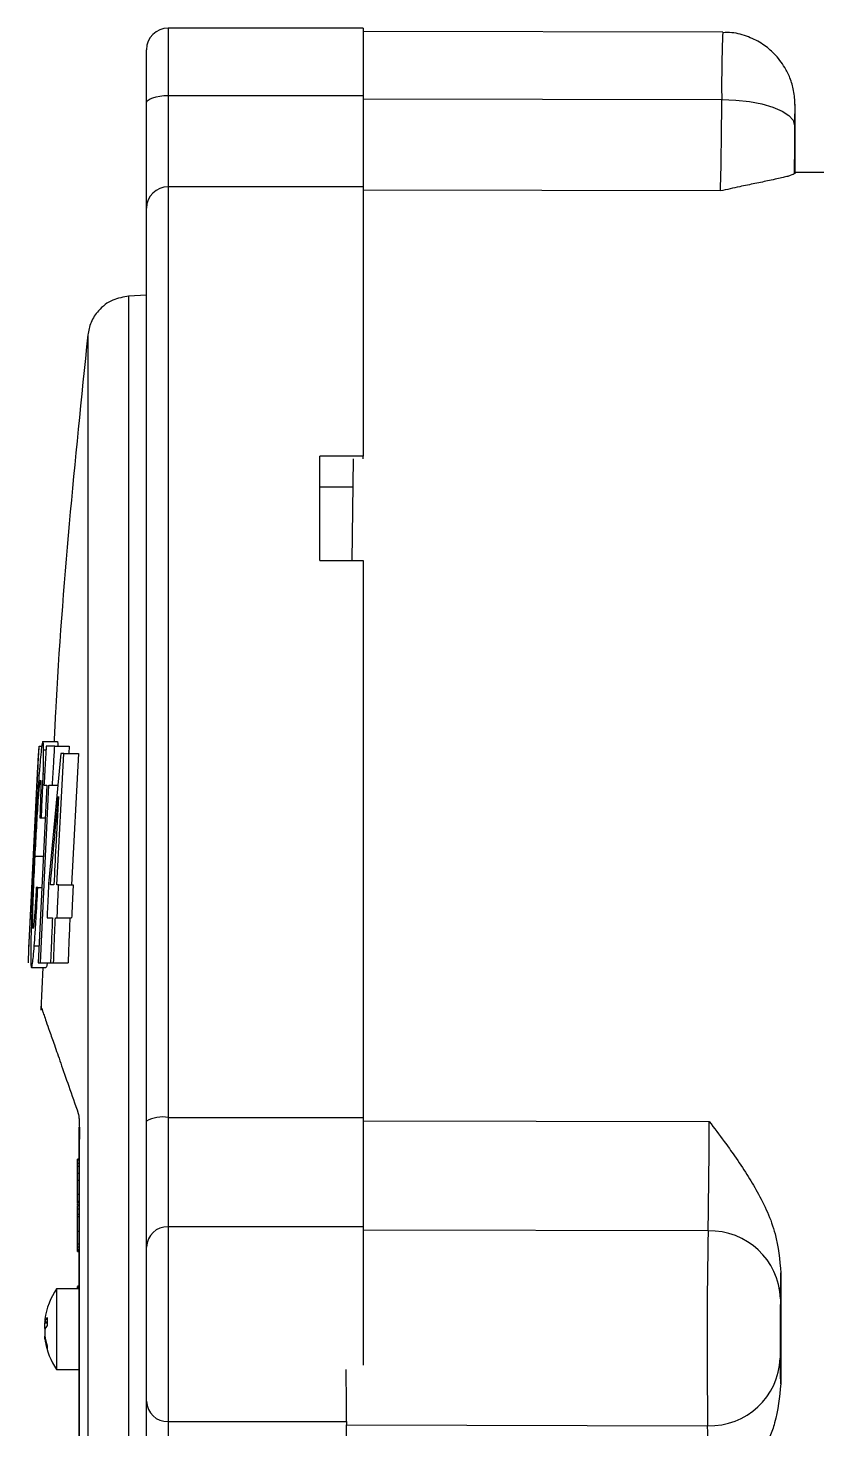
# Model space of a CAD drawing. Header units: millimetres. Extents: x 2448 to 4397, y 790 to 2168.
# Drawn here: x 2793.7 to 2842.8, y 1941.4 to 2028.7 of the extents above; entities that cross this region are included whole.
import ezdxf

# ---------------------------------------------------------------- set-up
doc = ezdxf.new("R2010")
doc.units = ezdxf.units.MM

msp = doc.modelspace()

# ---------------------------------------------------------------- linework, layer by layer
at = {"color": 7, "linetype": 'Continuous', "lineweight": 25}
for p, q in [((2814.533, 2028.682), (2802.383, 2028.682)), ((2802.383, 2028.682), (2802.383, 2024.481)), ((2814.533, 2028.682), (2814.533, 2024.481)), ((2836.932, 2028.423), (2814.533, 2028.471)), ((2801.033, 2024.006), (2801.033, 2027.332)), ((2802.383, 2024.481), (2802.383, 2018.791)), ((2802.383, 2024.481), (2814.533, 2024.481)), ((2814.533, 2024.481), (2814.533, 2018.791)), ((2801.033, 2017.462), (2801.033, 2024.006)), ((2814.533, 2024.27), (2836.863, 2024.222)), ((2890.911, 2019.578), (2841.413, 2019.684)), ((2802.383, 2018.791), (2802.383, 1960.834)), ((2814.533, 2018.791), (2802.383, 2018.791)), ((2814.533, 2018.791), (2814.533, 2002.007)), ((2836.783, 2018.532), (2814.533, 2018.58)), ((2801.033, 1960.592), (2801.033, 2017.462)), ((2801.033, 2012.034), (2799.92, 2011.976)), ((2799.92, 2011.976), (2799.92, 1883.929)), ((2814.533, 2002.007), (2811.833, 2002.007)), ((2811.833, 1995.514), (2811.833, 2002.007)), ((2814.533, 2001.853), (2814.533, 2002.007)), ((2811.833, 2000.108), (2813.882, 2000.108)), ((2811.833, 1995.514), (2814.533, 1995.514)), ((2814.533, 1995.514), (2814.533, 1960.834)), ((2794.33, 1983.952), (2794.275, 1983.052)), ((2794.354, 1983.952), (2794.514, 1983.952)), ((2794.579, 1984.246), (2795.481, 1984.246)), ((2794.628, 1983.714), (2794.778, 1983.714)), ((2795.318, 1983.952), (2794.793, 1983.952)), ((2795.689, 1983.494), (2794.945, 1975.585)), ((2795.318, 1983.952), (2796.222, 1983.952)), ((2795.453, 1975.319), (2795.894, 1983.494)), ((2795.894, 1983.494), (2796.798, 1983.494)), ((2796.222, 1983.952), (2796.194, 1983.494)), ((2796.798, 1983.494), (2796.356, 1975.319)), ((2794.256, 1982.691), (2793.707, 1971.714)), ((2793.718, 1971.714), (2794.267, 1982.691)), ((2794.688, 1982.209), (2794.603, 1982.209)), ((2794.821, 1981.533), (2794.29, 1970.452)), ((2794.424, 1970.452), (2794.956, 1981.533)), ((2795.174, 1981.533), (2795.505, 1981.533)), ((2794.488, 1979.489), (2794.723, 1979.489)), ((2794.094, 1977.106), (2794.609, 1977.106)), ((2794.269, 1975.145), (2794.515, 1975.145)), ((2795.562, 1975.319), (2796.466, 1975.319)), ((2795.47, 1973.266), (2796.373, 1973.266)), ((2793.69, 1971.352), (2793.655, 1970.452)), ((2794.044, 1971.518), (2794.341, 1971.518)), ((2794.424, 1970.452), (2795.245, 1970.452)), ((2795.245, 1970.452), (2796.148, 1970.452)), ((2793.872, 1970.168), (2794.773, 1970.168)), ((2794.581, 1970.168), (2794.449, 1967.501)), ((2802.383, 1960.834), (2802.383, 1954.018)), ((2802.383, 1960.834), (2814.533, 1960.834)), ((2814.533, 1960.834), (2814.533, 1954.018)), ((2796.825, 1960.225), (2796.825, 1936.825)), ((2801.033, 1952.755), (2801.033, 1960.592)), ((2814.533, 1960.622), (2836.083, 1960.576)), ((2796.825, 1958.22), (2796.735, 1958.22)), ((2796.735, 1958.195), (2796.735, 1958.22)), ((2796.735, 1958.195), (2796.825, 1958.195)), ((2796.735, 1957.952), (2796.735, 1958.195)), ((2796.825, 1957.952), (2796.735, 1957.952)), ((2796.735, 1957.782), (2796.735, 1957.952)), ((2796.825, 1957.782), (2796.735, 1957.782)), ((2796.735, 1957.343), (2796.735, 1957.782)), ((2796.825, 1957.343), (2796.735, 1957.343)), ((2796.735, 1956.905), (2796.735, 1957.343)), ((2796.825, 1956.905), (2796.735, 1956.905)), ((2796.735, 1956.029), (2796.735, 1956.905)), ((2796.825, 1956.029), (2796.735, 1956.029)), ((2796.735, 1955.591), (2796.735, 1956.029)), ((2796.825, 1955.591), (2796.735, 1955.591)), ((2796.825, 1955.518), (2796.735, 1955.518)), ((2796.825, 1955.372), (2796.735, 1955.372)), ((2796.825, 1955.323), (2796.735, 1955.323)), ((2796.735, 1955.104), (2796.735, 1955.323)), ((2796.825, 1955.104), (2796.735, 1955.104)), ((2796.735, 1954.788), (2796.735, 1955.104)), ((2796.825, 1954.788), (2796.735, 1954.788)), ((2796.735, 1954.642), (2796.735, 1954.788)), ((2796.825, 1954.642), (2796.735, 1954.642)), ((2796.735, 1953.717), (2796.735, 1954.642)), ((2802.383, 1954.018), (2802.383, 1941.886)), ((2814.533, 1954.018), (2802.383, 1954.018)), ((2814.533, 1954.018), (2814.533, 1945.405)), ((2836.012, 1953.761), (2814.533, 1953.807)), ((2796.825, 1953.717), (2796.735, 1953.717)), ((2796.825, 1952.938), (2796.735, 1952.938)), ((2796.735, 1952.743), (2796.735, 1952.938)), ((2796.825, 1952.743), (2796.735, 1952.743)), ((2796.735, 1952.597), (2796.735, 1952.743)), ((2796.735, 1952.597), (2796.825, 1952.597)), ((2796.735, 1952.549), (2796.735, 1952.597)), ((2796.825, 1952.549), (2796.735, 1952.549)), ((2796.735, 1952.476), (2796.735, 1952.549)), ((2796.735, 1952.476), (2796.825, 1952.476)), ((2801.033, 1943.15), (2801.033, 1952.755)), ((2796.825, 1950.324), (2796.735, 1950.324)), ((2796.825, 1950.307), (2796.735, 1950.307)), ((2796.735, 1950.29), (2796.735, 1950.307)), ((2796.825, 1950.29), (2796.735, 1950.29)), ((2796.735, 1950.239), (2796.735, 1950.29)), ((2796.825, 1950.162), (2795.437, 1950.162)), ((2795.437, 1950.162), (2795.437, 1945.122)), ((2796.825, 1950.239), (2796.735, 1950.239)), ((2796.735, 1950.162), (2796.735, 1950.239)), ((2794.696, 1948.077), (2794.841, 1948.077)), ((2794.705, 1948.098), (2794.841, 1948.098)), ((2794.705, 1948.038), (2794.842, 1948.038)), ((2794.739, 1947.685), (2794.705, 1947.685)), ((2797.376, 1947.952), (2797.376, 1886.341)), ((2794.711, 1947.207), (2794.696, 1947.207)), ((2794.738, 1947.04), (2794.705, 1947.04)), ((2795.437, 1945.122), (2796.825, 1945.122)), ((2801.033, 1935.313), (2801.033, 1943.15)), ((2802.383, 1941.886), (2802.383, 1935.071)), ((2802.383, 1941.886), (2813.483, 1941.886)), ((2813.487, 1941.677), (2835.986, 1941.629))]:
    msp.add_line(p, q, dxfattribs=at)
at = {"color": 7, "linetype": 'Continuous', "lineweight": 25, "flags": 128}
for points in [[(2801.033, 2024.006), (2801.059, 2024.099), (2801.135, 2024.188), (2801.26, 2024.27), (2801.428, 2024.342), (2801.633, 2024.401), (2801.866, 2024.445), (2802.119, 2024.472), (2802.383, 2024.481)], [(2836.863, 2024.222), (2837.741, 2024.19), (2838.588, 2024.098), (2839.369, 2023.95), (2840.056, 2023.752), (2840.621, 2023.511), (2841.044, 2023.236), (2841.307, 2022.939), (2841.401, 2022.63)], [(2841.438, 2022.63), (2841.436, 2023.151), (2841.433, 2023.562), (2841.428, 2023.824), (2841.422, 2023.914), (2841.416, 2023.824), (2841.41, 2023.562), (2841.405, 2023.151), (2841.401, 2022.63)], [(2841.401, 2022.63), (2841.399, 2022.23), (2841.396, 2021.836), (2841.393, 2021.447), (2841.391, 2021.064), (2841.388, 2020.688), (2841.385, 2020.318), (2841.382, 2019.956), (2841.379, 2019.601)], [(2841.447, 2019.601), (2841.446, 2019.956), (2841.444, 2020.318), (2841.443, 2020.688), (2841.441, 2021.064), (2841.44, 2021.447), (2841.439, 2021.836), (2841.439, 2022.23), (2841.438, 2022.63)], [(2841.413, 2019.684), (2841.413, 2019.684), (2841.405, 2019.679), (2841.396, 2019.663), (2841.387, 2019.637), (2841.379, 2019.601)], [(2813.904, 2001.851), (2813.864, 1998.654), (2813.827, 1995.514)], [(2840.552, 1951.141), (2840.55, 1950.278), (2840.548, 1949.414), (2840.546, 1948.549), (2840.544, 1947.685), (2840.542, 1946.821), (2840.54, 1945.957), (2840.539, 1945.093), (2840.537, 1944.229)], [(2794.721, 1947.642), (2794.717, 1947.651), (2794.705, 1947.685)]]:
    msp.add_lwpolyline(points, dxfattribs=at)
at = {"color": 7, "linetype": 'Continuous', "lineweight": 25}
for centre, radius, start, end in [((2802.383, 2027.332), 1.35, 90, 180), ((2910.176, 2025.114), 73.319, 177.41285, 180.69694), ((2634.953, 2024.211), 201.91, 358.38828, 0.00315), ((2802.372, 2017.451), 1.339, 89.53783, 179.53025), ((2802.056, 1958.766), 2.093, 81.02104, 119.26556), ((2472.926, 1960.957), 363.158, 358.86456, 359.93985), ((2802.341, 1952.71), 1.309, 88.17325, 178.0486), ((3221.785, 1946.87), 385.834, 178.97665, 180.77837), ((2836.139, 1949.38), 4.382, 2.07021, 91.65964), ((2703.902, 1953.198), 136.665, 358.46551, 359.13745), ((2799.165, 1947.642), 4.5, 145.9442, 172.15499), ((2963.364, 1947.423), 122.864, 179.0131, 180.74193), ((2795.561, 1947.815), 0.901, 142.24271, 161.69932), ((2795.561, 1947.316), 0.901, 142.24271, 161.69932), ((2799.149, 1948.117), 4.308, 176.67916, 183.32084), ((2798.55, 1947.75), 3.877, 187.47658, 197.3325), ((2798.55, 1947.544), 3.877, 187.47658, 197.3325), ((2799.165, 1947.642), 4.5, 189.04035, 214.0558), ((2795.579, 1946.492), 0.738, 171.96957, 188.03043), ((3026.706, 1945.188), 213.248, 180.01587, 180.94332), ((2836.132, 1946.009), 4.382, 268.09549, 357.68491), ((2703.888, 1942.756), 136.657, 0.61759, 1.28955), ((2802.341, 1943.194), 1.309, 181.9514, 271.82675), ((2553.822, 1937.144), 259.705, 359.99449, 1.00007), ((2472.883, 1935.985), 363.147, 359.81517, 0.89047)]:
    msp.add_arc(centre, radius, start, end, dxfattribs=at)
for points, knots in [([(2841.438, 2022.644), (2841.437, 2022.866), (2841.436, 2023.328), (2841.431, 2023.743), (2841.426, 2023.97), (2841.42, 2024.134), (2841.402, 2024.4), (2841.331, 2024.905), (2841.142, 2025.55), (2840.756, 2026.339), (2840.198, 2027.062), (2839.42, 2027.711), (2838.525, 2028.164), (2837.662, 2028.412), (2837.12, 2028.397), (2836.932, 2028.391)], [0, 0, 0, 0, 0.080366, 0.167109, 0.214257, 0.241619, 0.264986, 0.317515, 0.408114, 0.487957, 0.606974, 0.708035, 0.820813, 0.937864, 1, 1, 1, 1]), ([(2841.379, 2019.601), (2841.294, 2019.554), (2841.178, 2019.489), (2840.682, 2019.369), (2840.298, 2019.282), (2839.729, 2019.16), (2838.957, 2019.001), (2837.922, 2018.789), (2837.186, 2018.623), (2836.783, 2018.532)], [0, 0, 0, 0, 0.230707, 0.315448, 0.404945, 0.499649, 0.659665, 0.813802, 1, 1, 1, 1]), ([(2799.943, 2011.977), (2799.596, 2011.922), (2798.88, 2011.809), (2798.057, 2011.17), (2797.536, 2010.382), (2797.428, 2009.831), (2797.376, 2009.564)], [0, 0, 0, 0, 0.272061, 0.561967, 0.787938, 1, 1, 1, 1]), ([(2797.376, 2009.564), (2796.573, 2001.729), (2795.71, 1993.301), (2795.304, 1984.842), (2795.275, 1984.246)], [0, 0, 0, 0, 0.929534, 1, 1, 1, 1]), ([(2797.376, 2009.564), (2797.376, 2009.484), (2797.376, 2009.321), (2797.376, 2007.971), (2797.376, 2005.722), (2797.376, 2002.46), (2797.376, 1998.221), (2797.376, 1993.065), (2797.376, 1987.274), (2797.376, 1981.066), (2797.376, 1974.65), (2797.376, 1967.994), (2797.376, 1961.251), (2797.376, 1954.56), (2797.376, 1950.127), (2797.376, 1947.952)], [0, 0, 0, 0, 0.0736754, 0.1504344, 0.2298849, 0.3115242, 0.3947507, 0.4788859, 0.5632051, 0.6400411, 0.7158686, 0.7901842, 0.8625449, 0.9325805, 1, 1, 1, 1]), ([(2794.3, 1983.052), (2794.31, 1983.219), (2794.328, 1983.519), (2794.346, 1983.819), (2794.354, 1983.952)], [0, 0, 0, 0, 0.556974, 1, 1, 1, 1]), ([(2794.579, 1984.246), (2794.553, 1984.182), (2794.513, 1984.082), (2794.43, 1983.282), (2794.379, 1982.626), (2794.352, 1982.284)], [0, 0, 0, 0, 0.452493, 0.714814, 1, 1, 1, 1]), ([(2794.628, 1983.714), (2794.624, 1983.869), (2794.615, 1984.189), (2794.591, 1984.226), (2794.579, 1984.246)], [0, 0, 0, 0, 0.482517, 1, 1, 1, 1]), ([(2794.603, 1982.209), (2794.612, 1982.522), (2794.629, 1983.146), (2794.628, 1983.525), (2794.628, 1983.714)], [0, 0, 0, 0, 0.500493, 1, 1, 1, 1]), ([(2794.793, 1983.952), (2794.765, 1983.496), (2794.716, 1982.69), (2794.669, 1981.883), (2794.649, 1981.533)], [0, 0, 0, 0, 0.565204, 1, 1, 1, 1]), ([(2795.174, 1981.533), (2795.2, 1981.982), (2795.247, 1982.788), (2795.297, 1983.595), (2795.318, 1983.952)], [0, 0, 0, 0, 0.556552, 1, 1, 1, 1]), ([(2795.481, 1984.246), (2795.494, 1984.237), (2795.512, 1984.224), (2795.518, 1984.01), (2795.52, 1983.952)], [0, 0, 0, 0, 0.727845, 1, 1, 1, 1]), ([(2795.894, 1983.494), (2795.854, 1983.494), (2795.784, 1983.494), (2795.718, 1983.494), (2795.689, 1983.494)], [0, 0, 0, 0, 0.5640339, 1, 1, 1, 1]), ([(2794.275, 1983.052), (2794.274, 1983.036), (2794.273, 1983.003), (2794.262, 1982.796), (2794.256, 1982.691)], [0, 0, 0, 0, 0.491793, 1, 1, 1, 1]), ([(2794.267, 1982.691), (2794.275, 1982.797), (2794.29, 1983.004), (2794.297, 1983.037), (2794.3, 1983.052)], [0, 0, 0, 0, 0.514749, 1, 1, 1, 1]), ([(2794.352, 1982.284), (2794.313, 1981.735), (2794.244, 1980.746), (2794.138, 1978.945), (2794.075, 1977.765), (2794.04, 1977.115)], [0, 0, 0, 0, 0.36011, 0.647462, 1, 1, 1, 1]), ([(2794.297, 1980.561), (2794.314, 1980.785), (2794.346, 1981.21), (2794.396, 1981.725), (2794.42, 1981.787), (2794.435, 1981.826)], [0, 0, 0, 0, 0.2967135, 0.5625298, 1, 1, 1, 1]), ([(2794.435, 1981.826), (2794.442, 1981.808), (2794.456, 1981.77), (2794.453, 1981.402), (2794.443, 1980.93), (2794.426, 1980.345), (2794.405, 1979.833), (2794.391, 1979.489)], [0, 0, 0, 0, 0.233217, 0.476546, 0.60225, 0.732009, 1, 1, 1, 1]), ([(2794.488, 1979.489), (2794.513, 1980.022), (2794.559, 1980.991), (2794.589, 1981.831), (2794.603, 1982.209)], [0, 0, 0, 0, 0.549267, 1, 1, 1, 1]), ([(2794.649, 1981.533), (2794.679, 1981.533), (2794.733, 1981.533), (2794.794, 1981.533), (2794.821, 1981.533)], [0, 0, 0, 0, 0.555156, 1, 1, 1, 1]), ([(2794.956, 1981.533), (2794.994, 1981.533), (2795.064, 1981.533), (2795.14, 1981.533), (2795.174, 1981.533)], [0, 0, 0, 0, 0.554411, 1, 1, 1, 1]), ([(2795.053, 1975.319), (2795.139, 1976.318), (2795.296, 1978.149), (2795.471, 1979.978), (2795.55, 1980.809)], [0, 0, 0, 0, 0.5459581, 1, 1, 1, 1]), ([(2795.55, 1980.809), (2795.493, 1979.774), (2795.393, 1977.945), (2795.305, 1976.114), (2795.267, 1975.319)], [0, 0, 0, 0, 0.565441, 1, 1, 1, 1]), ([(2794.094, 1977.106), (2794.128, 1977.713), (2794.179, 1978.621), (2794.247, 1979.787), (2794.28, 1980.304), (2794.297, 1980.561)], [0, 0, 0, 0, 0.501448, 0.75111, 1, 1, 1, 1]), ([(2794.391, 1979.489), (2794.408, 1979.489), (2794.439, 1979.489), (2794.473, 1979.489), (2794.488, 1979.489)], [0, 0, 0, 0, 0.556828, 1, 1, 1, 1]), ([(2794.04, 1977.115), (2793.992, 1976.103), (2793.905, 1974.254), (2793.86, 1972.726), (2793.84, 1972.036)], [0, 0, 0, 0, 0.54774, 1, 1, 1, 1]), ([(2793.958, 1973.759), (2793.973, 1974.223), (2794.006, 1975.259), (2794.063, 1976.449), (2794.094, 1977.106)], [0, 0, 0, 0, 0.448512, 1, 1, 1, 1]), ([(2794.945, 1975.585), (2794.925, 1975.15), (2794.889, 1974.377), (2794.855, 1973.604), (2794.84, 1973.266)], [0, 0, 0, 0, 0.562654, 1, 1, 1, 1]), ([(2794.172, 1975.145), (2794.15, 1974.775), (2794.118, 1974.218), (2794.076, 1973.54), (2794.054, 1973.271), (2794.044, 1973.138)], [0, 0, 0, 0, 0.498783, 0.750565, 1, 1, 1, 1]), ([(2794.044, 1971.518), (2794.062, 1971.764), (2794.1, 1972.257), (2794.175, 1973.449), (2794.231, 1974.467), (2794.269, 1975.145)], [0, 0, 0, 0, 0.250013, 0.500775, 1, 1, 1, 1]), ([(2794.269, 1975.145), (2794.25, 1975.145), (2794.216, 1975.145), (2794.185, 1975.145), (2794.172, 1975.145)], [0, 0, 0, 0, 0.5641342, 1, 1, 1, 1]), ([(2795.267, 1975.319), (2795.225, 1975.319), (2795.152, 1975.319), (2795.083, 1975.319), (2795.053, 1975.319)], [0, 0, 0, 0, 0.565906, 1, 1, 1, 1]), ([(2795.562, 1975.319), (2795.542, 1975.319), (2795.505, 1975.319), (2795.469, 1975.319), (2795.453, 1975.319)], [0, 0, 0, 0, 0.562632, 1, 1, 1, 1]), ([(2795.47, 1973.266), (2795.486, 1973.648), (2795.516, 1974.333), (2795.548, 1975.017), (2795.562, 1975.319)], [0, 0, 0, 0, 0.558484, 1, 1, 1, 1]), ([(2796.466, 1975.319), (2796.448, 1974.935), (2796.416, 1974.25), (2796.386, 1973.566), (2796.373, 1973.266)], [0, 0, 0, 0, 0.561509, 1, 1, 1, 1]), ([(2793.97, 1972.588), (2793.964, 1972.601), (2793.953, 1972.626), (2793.946, 1972.855), (2793.946, 1973.237), (2793.954, 1973.586), (2793.958, 1973.759)], [0, 0, 0, 0, 0.253705, 0.504972, 0.753884, 1, 1, 1, 1]), ([(2794.044, 1973.138), (2794.028, 1972.966), (2793.998, 1972.642), (2793.979, 1972.605), (2793.97, 1972.588)], [0, 0, 0, 0, 0.531035, 1, 1, 1, 1]), ([(2794.84, 1973.266), (2794.899, 1973.266), (2795.004, 1973.266), (2795.122, 1973.266), (2795.174, 1973.266)], [0, 0, 0, 0, 0.5498379, 1, 1, 1, 1]), ([(2795.174, 1973.266), (2795.152, 1972.739), (2795.112, 1971.801), (2795.075, 1970.863), (2795.059, 1970.452)], [0, 0, 0, 0, 0.562267, 1, 1, 1, 1]), ([(2795.245, 1970.452), (2795.266, 1970.976), (2795.302, 1971.914), (2795.342, 1972.851), (2795.36, 1973.266)], [0, 0, 0, 0, 0.557988, 1, 1, 1, 1]), ([(2795.36, 1973.266), (2795.38, 1973.266), (2795.416, 1973.266), (2795.453, 1973.266), (2795.47, 1973.266)], [0, 0, 0, 0, 0.557215, 1, 1, 1, 1]), ([(2796.264, 1973.266), (2796.241, 1972.739), (2796.201, 1971.801), (2796.164, 1970.863), (2796.148, 1970.452)], [0, 0, 0, 0, 0.561997, 1, 1, 1, 1]), ([(2793.679, 1970.452), (2793.686, 1970.619), (2793.698, 1970.919), (2793.709, 1971.219), (2793.715, 1971.352)], [0, 0, 0, 0, 0.555505, 1, 1, 1, 1]), ([(2793.707, 1971.714), (2793.702, 1971.608), (2793.693, 1971.401), (2793.691, 1971.368), (2793.69, 1971.352)], [0, 0, 0, 0, 0.509216, 1, 1, 1, 1]), ([(2793.715, 1971.352), (2793.713, 1971.369), (2793.711, 1971.402), (2793.716, 1971.61), (2793.718, 1971.714)], [0, 0, 0, 0, 0.49814, 1, 1, 1, 1]), ([(2793.84, 1972.036), (2793.835, 1971.757), (2793.824, 1971.189), (2793.826, 1970.588), (2793.841, 1970.227), (2793.862, 1970.188), (2793.872, 1970.168)], [0, 0, 0, 0, 0.239072, 0.485952, 0.739492, 1, 1, 1, 1]), ([(2793.872, 1970.168), (2793.893, 1970.213), (2793.925, 1970.283), (2793.987, 1970.828), (2794.024, 1971.283), (2794.044, 1971.518)], [0, 0, 0, 0, 0.462063, 0.722152, 1, 1, 1, 1]), ([(2794.29, 1970.452), (2794.314, 1970.452), (2794.357, 1970.452), (2794.403, 1970.452), (2794.424, 1970.452)], [0, 0, 0, 0, 0.55383, 1, 1, 1, 1]), ([(2794.842, 1970.452), (2794.841, 1970.447), (2794.813, 1970.19), (2794.793, 1970.179), (2794.773, 1970.168)], [0, 0, 0, 0, 0.022095, 1, 1, 1, 1]), ([(2795.059, 1970.452), (2795.093, 1970.452), (2795.153, 1970.452), (2795.217, 1970.452), (2795.245, 1970.452)], [0, 0, 0, 0, 0.554564, 1, 1, 1, 1]), ([(2794.458, 1967.752), (2794.46, 1967.746), (2794.464, 1967.733), (2794.499, 1967.632), (2794.558, 1967.464), (2794.651, 1967.197), (2794.79, 1966.795), (2794.998, 1966.197), (2795.293, 1965.351), (2795.687, 1964.218), (2796.176, 1962.815), (2796.579, 1961.658), (2796.782, 1961.078)], [0, 0, 0, 0, 0.06793, 0.1386552, 0.2104559, 0.2871978, 0.3764375, 0.481249, 0.5990999, 0.7276952, 0.86341, 1, 1, 1, 1]), ([(2796.782, 1961.078), (2796.793, 1961.031), (2796.815, 1960.942), (2796.837, 1960.681), (2796.851, 1960.375), (2796.852, 1960.136), (2796.853, 1960.013)], [0, 0, 0, 0, 0.2758581, 0.5235208, 0.7551505, 1, 1, 1, 1]), ([(2796.853, 1960.013), (2796.847, 1958.061), (2796.836, 1954.066), (2796.831, 1947.952), (2796.836, 1941.838), (2796.847, 1937.843), (2796.853, 1935.892)], [0, 0, 0, 0, 0.2442183, 0.4999999, 0.7557815, 1, 1, 1, 1]), ([(2836.083, 1960.576), (2836.394, 1960.163), (2836.926, 1959.458), (2837.72, 1958.365), (2838.417, 1957.326), (2839.348, 1955.75), (2840.298, 1953.739), (2840.472, 1951.962), (2840.552, 1951.141)], [0, 0, 0, 0, 0.146891, 0.250611, 0.38292, 0.500595, 0.76918, 1, 1, 1, 1]), ([(2796.735, 1955.518), (2796.735, 1955.535), (2796.735, 1955.565), (2796.735, 1955.587), (2796.735, 1955.59), (2796.735, 1955.591)], [0, 0, 0, 0, 0.3645167, 0.6806864, 1, 1, 1, 1]), ([(2796.735, 1955.372), (2796.735, 1955.403), (2796.735, 1955.44), (2796.735, 1955.467), (2796.735, 1955.471)], [0, 0, 0, 0, 0.8440577, 1, 1, 1, 1]), ([(2796.735, 1952.938), (2796.735, 1952.998), (2796.735, 1953.157), (2796.735, 1953.417), (2796.735, 1953.617), (2796.735, 1953.717)], [0, 0, 0, 0, 0.2309563, 0.6153551, 1, 1, 1, 1]), ([(2794.705, 1948.244), (2794.702, 1948.217), (2794.696, 1948.164), (2794.691, 1948.107), (2794.692, 1948.077), (2794.697, 1948.075), (2794.703, 1948.091), (2794.705, 1948.098)], [0, 0, 0, 0, 0.2134954, 0.4270669, 0.6389569, 0.8501134, 1, 1, 1, 1]), ([(2794.705, 1947.685), (2794.702, 1947.699), (2794.696, 1947.728), (2794.691, 1947.801), (2794.692, 1947.887), (2794.697, 1947.97), (2794.703, 1948.018), (2794.705, 1948.038)], [0, 0, 0, 0, 0.213495, 0.427067, 0.638957, 0.850113, 1, 1, 1, 1]), ([(2794.705, 1947.599), (2794.702, 1947.584), (2794.696, 1947.556), (2794.691, 1947.483), (2794.692, 1947.397), (2794.697, 1947.314), (2794.703, 1947.266), (2794.705, 1947.246)], [0, 0, 0, 0, 0.213495, 0.427067, 0.638957, 0.850113, 1, 1, 1, 1]), ([(2794.705, 1947.04), (2794.702, 1947.067), (2794.696, 1947.12), (2794.692, 1947.176), (2794.692, 1947.206), (2794.695, 1947.204), (2794.696, 1947.203)], [0, 0, 0, 0, 0.284689, 0.569479, 0.852027, 1, 1, 1, 1]), ([(2840.537, 1944.229), (2840.459, 1943.407), (2840.353, 1942.284), (2839.869, 1940.926), (2839.493, 1940.05), (2838.934, 1938.965), (2838.174, 1937.733), (2837.153, 1936.289), (2836.426, 1935.335), (2836.028, 1934.813)], [0, 0, 0, 0, 0.230707, 0.315448, 0.404945, 0.499649, 0.659665, 0.813802, 1, 1, 1, 1])]:
    msp.add_open_spline(points, degree=3, knots=knots, dxfattribs=at)

doc.saveas('drawing.dxf')
